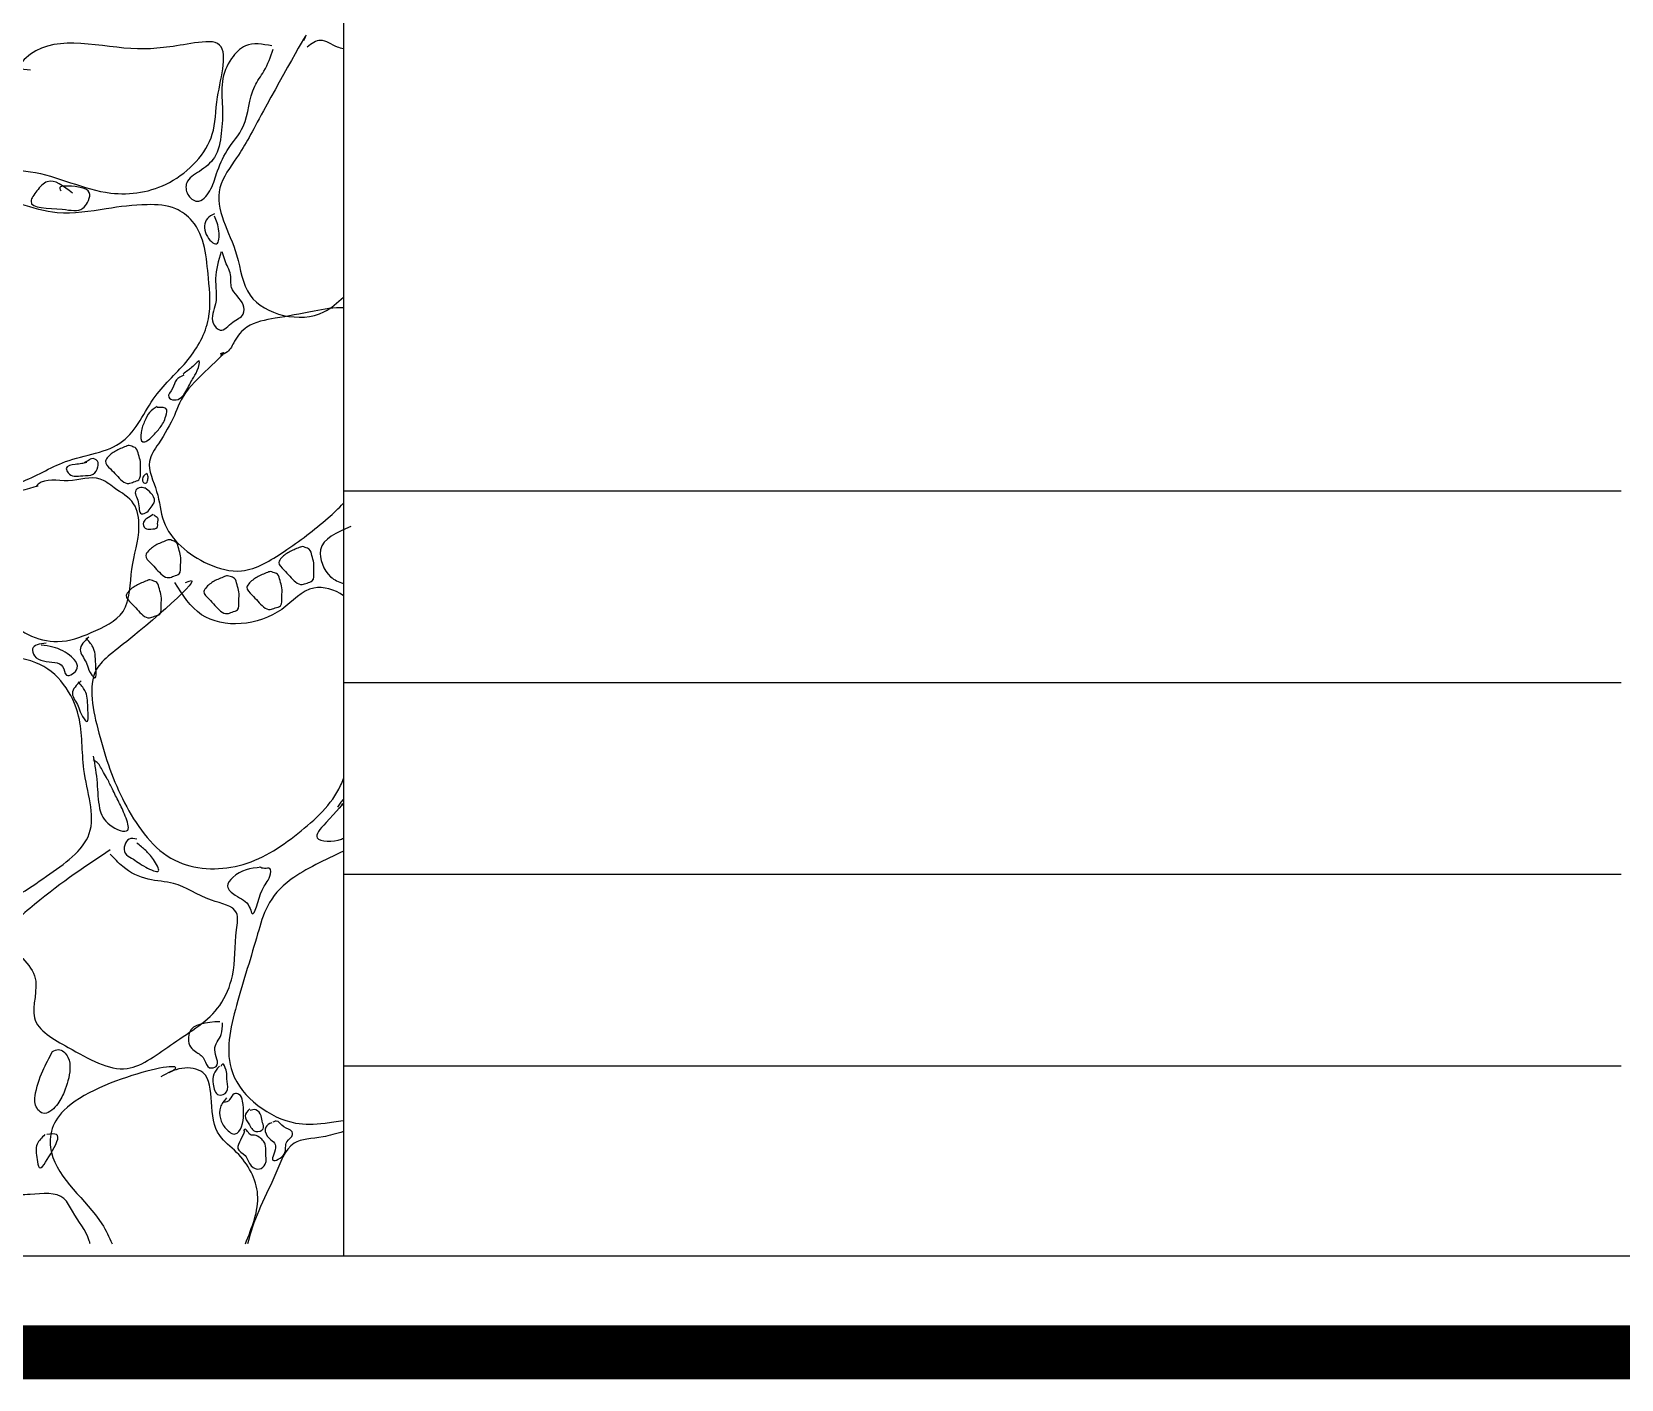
# Model space of a CAD drawing. Extents: x 152 to 700, y -120 to 84.
# Drawn here: x 178.441 to 179.063, y 70.206 to 70.733 of the extents above; entities that cross this region are included whole.
import ezdxf

# ---------------------------------------------------------------- set-up
doc = ezdxf.new("R2010")
doc.units = 0
doc.header["$LTSCALE"] = 0.03
doc.layers.get('0').update_dxf_attribs({"linetype": 'CONTINUOUS'})
doc.layers.add('MUEBLES', color=8, linetype='CONTINUOUS')

msp = doc.modelspace()

# ---------------------------------------------------------------- linework, layer by layer
at = {"ltscale": 0.03}
for p, q in [((178.56265, 73.40945), (178.56265, 70.25407)), ((178.56265, 70.55354), (179.06265, 70.55354)), ((178.56265, 70.47854), (179.06265, 70.47854)), ((178.56265, 70.40354), (179.06265, 70.40354)), ((178.56265, 70.32854), (179.06265, 70.32854)), ((168.54452, 70.25407), (182.46654, 70.25407))]:
    msp.add_line(p, q, dxfattribs=at)
at = {"ltscale": 0.03, "const_width": 0.02111}
msp.add_lwpolyline([(168.54452, 70.21637), (182.46654, 70.21637)], dxfattribs=at)
at = {"layer": 'MUEBLES', "ltscale": 0.03}
for points, knots in [([(178.54717, 70.72988), (178.55191, 70.73934), (178.52964, 70.69962), (178.52336, 70.68686), (178.50918, 70.6681), (178.52184, 70.64968), (178.52382, 70.6242), (178.55032, 70.61799), (178.56033, 70.6272), (178.56265, 70.62936)], [0, 0, 0, 0, 0.0635032, 0.1058389, 0.1328698, 0.1869833, 0.2201874, 0.2794758, 0.2980699, 0.2980699, 0.2980699, 0.2980699]), ([(178.56265, 70.72662), (178.56187, 70.72678), (178.55875, 70.7275), (178.55408, 70.73141), (178.55023, 70.72855), (178.54849, 70.72725)], [0.57862786, 0.57862786, 0.57862786, 0.57862786, 0.58339136, 0.59754162, 0.60929249, 0.60929249, 0.60929249, 0.60929249]), ([(178.56265, 70.62513), (178.55916, 70.6254), (178.54851, 70.6233), (178.53767, 70.62133), (178.52544, 70.61935), (178.52021, 70.613), (178.51812, 70.60794), (178.51551, 70.60695), (178.51452, 70.60657)], [0.4885368, 0.4885368, 0.4885368, 0.4885368, 0.5089401, 0.5398915, 0.563093, 0.5777971, 0.5877699, 0.5939589, 0.5939589, 0.5939589, 0.5939589]), ([(178.51452, 70.60726), (178.52007, 70.61003), (178.49967, 70.59385), (178.49716, 70.58313), (178.49136, 70.57343), (178.4848, 70.56395), (178.49058, 70.55336), (178.49149, 70.53723), (178.50592, 70.52523), (178.52463, 70.52018), (178.54084, 70.53056), (178.55335, 70.53965), (178.56079, 70.54669), (178.56265, 70.54872)], [0, 0, 0, 0, 0.0372194, 0.0607278, 0.0861139, 0.1015746, 0.1257198, 0.149865, 0.1978065, 0.224683, 0.261219, 0.3046644, 0.3208062, 0.3208062, 0.3208062, 0.3208062]), ([(178.56557, 70.53959), (178.5601, 70.53726), (178.55054, 70.53319), (178.55597, 70.51992), (178.56077, 70.51791), (178.56265, 70.51729)], [0, 0, 0, 0, 0.02994992, 0.05237891, 0.06419202, 0.06419202, 0.06419202, 0.06419202]), ([(178.5009, 70.51761), (178.5106, 70.52245), (178.47884, 70.49439), (178.46125, 70.4827), (178.46759, 70.45425), (178.47618, 70.43025), (178.49373, 70.40564), (178.52333, 70.4044), (178.54483, 70.41847), (178.55893, 70.43151), (178.56233, 70.43998), (178.56265, 70.4409)], [0, 0, 0, 0, 0.0650449, 0.1005232, 0.1508404, 0.2090503, 0.2652995, 0.3156804, 0.3680896, 0.4184344, 0.4243757, 0.4243757, 0.4243757, 0.4243757]), ([(178.56265, 70.51246), (178.55933, 70.51494), (178.5489, 70.51791), (178.53595, 70.50127), (178.50858, 70.49876), (178.49974, 70.51281), (178.49672, 70.51761)], [0.5702485, 0.5702485, 0.5702485, 0.5702485, 0.5934541, 0.6236135, 0.6865108, 0.7191636, 0.7191636, 0.7191636, 0.7191636]), ([(178.5619, 70.43075), (178.5643, 70.43267), (178.55552, 70.42358), (178.54941, 70.41624), (178.55926, 70.41589), (178.56242, 70.4175), (178.56265, 70.41763)], [0, 0, 0, 0, 0.01844808, 0.03234393, 0.05139352, 0.05303238, 0.05303238, 0.05303238, 0.05303238]), ([(178.56265, 70.43287), (178.5622, 70.43232), (178.56145, 70.43138), (178.56073, 70.43026), (178.5604, 70.42975)], [0.112171488, 0.112171488, 0.112171488, 0.112171488, 0.116415322, 0.120021926, 0.120021926, 0.120021926, 0.120021926]), ([(178.56265, 70.41245), (178.55561, 70.40925), (178.53408, 70.39892), (178.52922, 70.37944), (178.52086, 70.35352), (178.51361, 70.32286), (178.5379, 70.30494), (178.55298, 70.30571), (178.56012, 70.30667), (178.56265, 70.30707)], [0.0475363, 0.0475363, 0.0475363, 0.0475363, 0.076817, 0.1270609, 0.185373, 0.2381226, 0.3013793, 0.3244422, 0.3362944, 0.3362944, 0.3362944, 0.3362944]), ([(178.49452, 70.32584), (178.50758, 70.33236), (178.45057, 70.32106), (178.44525, 70.28796), (178.46499, 70.27416), (178.471, 70.26149), (178.47213, 70.25881)], [0, 0, 0, 0, 0.0875273, 0.1218846, 0.1903831, 0.2082403, 0.2082403, 0.2082403, 0.2082403]), ([(178.52434, 70.25881), (178.52681, 70.26513), (178.5322, 70.27766), (178.52375, 70.29311), (178.51218, 70.30151), (178.51088, 70.31338), (178.51045, 70.32684), (178.49885, 70.32838), (178.49382, 70.32561), (178.49123, 70.32419)], [0.3733436, 0.3733436, 0.3733436, 0.3733436, 0.4131624, 0.4499597, 0.4685857, 0.4957212, 0.5196782, 0.5364769, 0.5542149, 0.5542149, 0.5542149, 0.5542149]), ([(178.56265, 70.30278), (178.55989, 70.30188), (178.55233, 70.29977), (178.54127, 70.30017), (178.53588, 70.28474), (178.52942, 70.27242), (178.52629, 70.26328), (178.52517, 70.25881)], [0.078804, 0.078804, 0.078804, 0.078804, 0.0915609, 0.1147852, 0.1441361, 0.1745432, 0.2020232, 0.2020232, 0.2020232, 0.2020232]), ([(178.46354, 70.25881), (178.46345, 70.25922), (178.4623, 70.26375), (178.45759, 70.26906), (178.45271, 70.27956), (178.44148, 70.27797), (178.43196, 70.27789), (178.42383, 70.27922), (178.41924, 70.28184), (178.4171, 70.28306)], [0.4569574, 0.4569574, 0.4569574, 0.4569574, 0.4595845, 0.4861214, 0.4979896, 0.5245524, 0.5410258, 0.5578234, 0.5725541, 0.5725541, 0.5725541, 0.5725541])]:
    msp.add_open_spline(points, degree=3, knots=knots, dxfattribs=at)
for points, start_tangent in [([(178.44024, 70.71818), (178.3984, 70.72236), (178.36702, 70.72236), (178.34819, 70.71609), (178.35865, 70.68057), (178.37539, 70.68057), (178.41095, 70.67848), (178.44024, 70.67848), (178.47162, 70.67012), (178.49463, 70.6743), (178.51136, 70.69311), (178.51346, 70.70773), (178.51346, 70.72862), (178.503, 70.72862), (178.48208, 70.72653), (178.44024, 70.72445), (178.43396, 70.71818)], (1, 0)), ([(178.53473, 70.72772), (178.52435, 70.72772), (178.51894, 70.72277), (178.51533, 70.71375), (178.51533, 70.70384), (178.51488, 70.69348), (178.51217, 70.68402), (178.50631, 70.67861), (178.50135, 70.67411), (178.5018, 70.6696), (178.50541, 70.6669), (178.51037, 70.67096), (178.51308, 70.67771), (178.51714, 70.68672), (178.52345, 70.69618), (178.52796, 70.71195), (178.53157, 70.71781), (178.53518, 70.72637)], (0, 1)), ([(178.37078, 70.67354), (178.35799, 70.66715), (178.34041, 70.64959), (178.33082, 70.62724), (178.33082, 70.60968), (178.34041, 70.59052), (178.35, 70.56817), (178.36918, 70.56018), (178.38996, 70.55859), (178.41394, 70.55539), (178.43632, 70.55699), (178.45391, 70.56497), (178.47629, 70.57296), (178.48907, 70.59052), (178.50186, 70.60489), (178.50986, 70.62085), (178.50986, 70.63682), (178.50346, 70.65917), (178.49707, 70.66396), (178.48588, 70.66555), (178.46989, 70.66396), (178.45071, 70.66236), (178.42193, 70.66875), (178.41714, 70.66875), (178.40435, 70.67034), (178.39316, 70.67194), (178.38357, 70.67194), (178.37558, 70.67194), (178.36918, 70.67194)], (0, 1)), ([(178.51488, 70.64708), (178.51263, 70.63672), (178.51263, 70.6268), (178.51172, 70.61915), (178.51443, 70.61644), (178.51939, 70.6196), (178.52345, 70.62275), (178.52345, 70.62635), (178.51894, 70.63311), (178.51849, 70.63807), (178.51623, 70.64392), (178.51533, 70.64708)], (0.832484, 0.554049)), ([(178.50029, 70.59881), (178.4973, 70.59694), (178.49581, 70.59359), (178.49432, 70.59024), (178.49656, 70.58912), (178.50104, 70.59247), (178.50365, 70.59732), (178.50551, 70.60067), (178.50626, 70.6044), (178.50327, 70.60179), (178.50178, 70.60067), (178.49992, 70.59918)], (0.980645, 0.195794)), ([(178.4781, 70.57113), (178.47398, 70.56937), (178.47061, 70.56687), (178.46958, 70.56511), (178.47149, 70.56218), (178.47384, 70.55968), (178.47869, 70.55645), (178.4806, 70.55704), (178.48265, 70.55792), (178.48324, 70.56144), (178.48324, 70.56497), (178.48251, 70.56775), (178.48148, 70.57025), (178.47986, 70.57098), (178.47883, 70.57127), (178.47795, 70.57113)], (0.980643, 0.195805)), ([(178.46232, 70.56468), (178.46026, 70.56421), (178.45773, 70.56389), (178.45425, 70.56231), (178.45504, 70.56057), (178.45726, 70.55931), (178.46074, 70.55946), (178.4647, 70.5601), (178.4666, 70.56294), (178.46644, 70.56515), (178.46406, 70.5661), (178.46248, 70.56515), (178.46137, 70.56468), (178.46106, 70.56436)], (0.96483, 0.262875)), ([(178.44323, 70.55542), (178.4287, 70.55127), (178.42177, 70.54782), (178.4287, 70.53399), (178.43216, 70.52777), (178.43216, 70.51809), (178.43216, 70.51325), (178.43216, 70.50496), (178.45084, 70.49459), (178.46399, 70.49805), (178.47645, 70.50634), (178.47991, 70.52293), (178.48268, 70.53952), (178.4806, 70.54851), (178.47299, 70.55473), (178.46745, 70.55818), (178.455, 70.55749), (178.44323, 70.55611), (178.44254, 70.55542)], (1, 0)), ([(178.48559, 70.56025), (178.48464, 70.55946), (178.48432, 70.55693), (178.48559, 70.55662), (178.48606, 70.55741), (178.48622, 70.55899), (178.48606, 70.55994), (178.48559, 70.56041)], (0.196229, -0.980558)), ([(178.48828, 70.54429), (178.48575, 70.54271), (178.48448, 70.54129), (178.48511, 70.53891), (178.48733, 70.5386), (178.48986, 70.53923), (178.49002, 70.54129), (178.49018, 70.54255), (178.48907, 70.54366), (178.48844, 70.54413)], (0.707455, 0.706759)), ([(178.49384, 70.53426), (178.48973, 70.5325), (178.48635, 70.53001), (178.48532, 70.52825), (178.48723, 70.52531), (178.48958, 70.52282), (178.49443, 70.51959), (178.49634, 70.52018), (178.49839, 70.52106), (178.49898, 70.52458), (178.49898, 70.5281), (178.49825, 70.53089), (178.49722, 70.53338), (178.4956, 70.53412), (178.49457, 70.53441), (178.49369, 70.53426)], (0.980643, 0.195805)), ([(178.54595, 70.53155), (178.54184, 70.52979), (178.53846, 70.5273), (178.53743, 70.52554), (178.53934, 70.5226), (178.54169, 70.52011), (178.54654, 70.51688), (178.54845, 70.51747), (178.5505, 70.51835), (178.55109, 70.52187), (178.55109, 70.52539), (178.55036, 70.52818), (178.54933, 70.53067), (178.54771, 70.53141), (178.54668, 70.5317), (178.5458, 70.53155)], (0.980643, 0.195805)), ([(178.48624, 70.51854), (178.48213, 70.51678), (178.47875, 70.51429), (178.47772, 70.51253), (178.47963, 70.50959), (178.48198, 70.5071), (178.48683, 70.50387), (178.48874, 70.50446), (178.4908, 70.50534), (178.49138, 70.50886), (178.49138, 70.51238), (178.49065, 70.51517), (178.48962, 70.51766), (178.488, 70.5184), (178.48698, 70.51869), (178.48609, 70.51854)], (0.980643, 0.195805)), ([(178.51664, 70.52017), (178.51252, 70.51841), (178.50914, 70.51591), (178.50812, 70.51415), (178.51003, 70.51122), (178.51238, 70.50872), (178.51723, 70.5055), (178.51914, 70.50608), (178.52119, 70.50696), (178.52178, 70.51049), (178.52178, 70.51401), (178.52105, 70.51679), (178.52002, 70.51929), (178.5184, 70.52002), (178.51737, 70.52032), (178.51649, 70.52017)], (0.980643, 0.195805)), ([(178.53346, 70.5218), (178.52935, 70.52004), (178.52597, 70.51754), (178.52494, 70.51578), (178.52685, 70.51284), (178.5292, 70.51035), (178.53405, 70.50712), (178.53596, 70.50771), (178.53802, 70.50859), (178.53861, 70.51211), (178.53861, 70.51563), (178.53787, 70.51842), (178.53684, 70.52092), (178.53523, 70.52165), (178.5342, 70.52194), (178.53332, 70.5218)], (0.980643, 0.195805)), ([(178.4235, 70.4988), (178.40886, 70.48418), (178.39003, 70.46955), (178.37329, 70.45911), (178.36911, 70.44448), (178.37329, 70.41941), (178.38375, 70.39852), (178.4235, 70.39016), (178.44651, 70.4027), (178.46325, 70.41941), (178.46116, 70.44448), (178.45906, 70.46538), (178.44233, 70.48627), (178.42768, 70.49254), (178.42559, 70.49671)], (-0.447682, 0.894193)), ([(178.44637, 70.49393), (178.44106, 70.49166), (178.44182, 70.48901), (178.44978, 70.48635), (178.45281, 70.48484), (178.45433, 70.48143), (178.4585, 70.48408), (178.45736, 70.48749), (178.45623, 70.48863), (178.44902, 70.49241), (178.44447, 70.49317)], (0.707584, 0.706629)), ([(178.4631, 70.4963), (178.45969, 70.49138), (178.46196, 70.48645), (178.4631, 70.48342), (178.46537, 70.48039), (178.46575, 70.4857), (178.46462, 70.49251), (178.46196, 70.49592)], (1, 0)), ([(178.46002, 70.47916), (178.45661, 70.47423), (178.45888, 70.46931), (178.46002, 70.46628), (178.46229, 70.46325), (178.46267, 70.46855), (178.46154, 70.47537), (178.45888, 70.47878)], (1, 0)), ([(178.46478, 70.44975), (178.46629, 70.43925), (178.46729, 70.42925), (178.47129, 70.42275), (178.4783, 70.42075), (178.4773, 70.42625), (178.47479, 70.43175), (178.47229, 70.43675), (178.47029, 70.44075), (178.46879, 70.44325), (178.46629, 70.44725), (178.46478, 70.44825)], (0, 1)), ([(178.4818, 70.41725), (178.4788, 70.41725), (178.4773, 70.41175), (178.4798, 70.40975), (178.48531, 70.40625), (178.49031, 70.40475), (178.48831, 70.40925), (178.48531, 70.41275), (178.4818, 70.41575)], (0.894627, 0.446814)), ([(178.53036, 70.40625), (178.51935, 70.40226), (178.51735, 70.39876), (178.52035, 70.39526), (178.52586, 70.39076), (178.52686, 70.38826), (178.53086, 70.39726), (178.53387, 70.40276), (178.53387, 70.40575), (178.53186, 70.40575), (178.52986, 70.40625)], (0.980646, 0.19579)), ([(178.51413, 70.32838), (178.51191, 70.32516), (178.51171, 70.32133), (178.51393, 70.3171), (178.51695, 70.31831), (178.51716, 70.32234), (178.51675, 70.32677), (178.51534, 70.32918), (178.51474, 70.32818)], (0, -1)), ([(178.51695, 70.3159), (178.51453, 70.31227), (178.51453, 70.30784), (178.51675, 70.30382), (178.52038, 70.3018), (178.5228, 70.30462), (178.52361, 70.30945), (178.5232, 70.31469), (178.52179, 70.31731), (178.51998, 70.31751), (178.51816, 70.31529), (178.51736, 70.31449), (178.51574, 70.31429)], (0.610156, 0.792282)), ([(178.44586, 70.30159), (178.44283, 70.29781), (178.44283, 70.29176), (178.44359, 70.28874), (178.44813, 70.29403), (178.4504, 70.30159), (178.44662, 70.30159)], (0.948794, -0.315894)), ([(178.52401, 70.30301), (178.5224, 70.29939), (178.52139, 70.29617), (178.52421, 70.29335), (178.52663, 70.28932), (178.52986, 70.28811), (178.53207, 70.28993), (178.53227, 70.29456), (178.53207, 70.29778), (178.53107, 70.29939), (178.52965, 70.3006), (178.52723, 70.3014), (178.52663, 70.3014), (178.52401, 70.30362), (178.52361, 70.30301)], (1, 0)), ([(178.53469, 70.30623), (178.53227, 70.30442), (178.53288, 70.301), (178.5361, 70.29717), (178.5351, 70.29154), (178.53953, 70.29395), (178.54054, 70.29878), (178.54276, 70.3016), (178.54256, 70.30261), (178.53933, 70.30462), (178.53631, 70.30684), (178.5351, 70.30643)], (0.447452, 0.894308))]:
    msp.add_spline(points, degree=3, dxfattribs=dict(at, start_tangent=start_tangent))
for points in [[(178.45669, 70.67005), (178.44676, 70.67456), (178.4427, 70.67096), (178.44045, 70.6669), (178.45263, 70.66375), (178.46075, 70.6642), (178.46255, 70.66645), (178.46346, 70.6696), (178.45624, 70.67276), (178.45173, 70.67186), (178.45218, 70.67096)], [(178.51217, 70.66194), (178.50947, 70.66014), (178.50902, 70.65384), (178.51308, 70.65023), (178.51398, 70.65519), (178.51217, 70.66104)], [(178.48984, 70.58651), (178.48686, 70.58428), (178.48499, 70.58092), (178.4835, 70.57645), (178.48425, 70.57273), (178.48574, 70.5731), (178.48798, 70.57496), (178.49096, 70.57832), (178.4932, 70.58279), (178.4932, 70.58577), (178.49171, 70.58614), (178.48984, 70.58614)], [(178.48543, 70.55441), (178.48337, 70.55488), (178.48147, 70.55377), (178.48242, 70.54919), (178.48369, 70.5446), (178.48575, 70.54524), (178.48749, 70.54713), (178.48875, 70.54951), (178.48733, 70.55267), (178.48496, 70.55472)], [(178.47146, 70.41304), (178.44181, 70.39165), (178.43193, 70.37849), (178.44181, 70.36368), (178.44181, 70.34723), (178.45499, 70.33571), (178.47805, 70.32748), (178.49617, 70.33736), (178.51429, 70.35216), (178.51923, 70.36368), (178.52088, 70.38178), (178.52088, 70.38836), (178.511, 70.39329), (178.49617, 70.39987), (178.48629, 70.40152), (178.4764, 70.40645), (178.47146, 70.41139)], [(178.51434, 70.34576), (178.50233, 70.34126), (178.50333, 70.33526), (178.50533, 70.33376), (178.50834, 70.33076), (178.51034, 70.32776), (178.51284, 70.32826), (178.51234, 70.33476), (178.51484, 70.34076), (178.51534, 70.34526)], [(178.44886, 70.33409), (178.44507, 70.32653), (178.44204, 70.3167), (178.44204, 70.31368), (178.44507, 70.3099), (178.45037, 70.31292), (178.4534, 70.31821), (178.45567, 70.32728), (178.45491, 70.33182), (178.45113, 70.33484), (178.44886, 70.33409)]]:
    msp.add_spline(points, degree=3, dxfattribs=at)
at = {"layer": 'MUEBLES', "ltscale": 0.03, "end_tangent": (-0.152121, -0.988362)}
msp.add_spline([(178.52603, 70.31167), (178.52421, 70.30885), (178.52562, 70.30583), (178.52844, 70.30281), (178.53127, 70.30382), (178.53107, 70.30623), (178.53046, 70.30885), (178.52844, 70.31127), (178.52723, 70.31127), (178.52623, 70.31106)], degree=3, dxfattribs=at)

doc.saveas('drawing.dxf')
